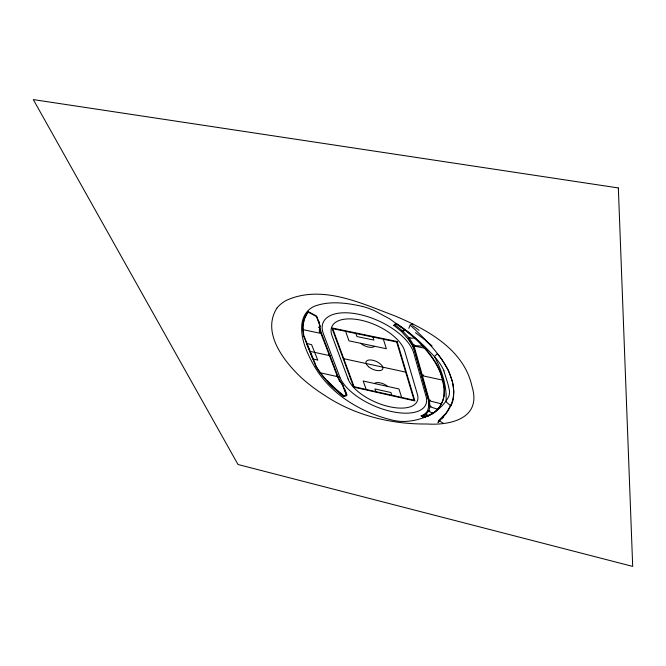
<?xml version="1.0" encoding="UTF-8"?>
<svg xmlns="http://www.w3.org/2000/svg" width="666" height="666" viewBox="0 0 666 666"><rect width="100%" height="100%" fill="white"/><g stroke="black" fill="none" stroke-linecap="round" stroke-linejoin="round"><path stroke-width="1" d="M319.072 321.728L320.329 328.371A51.457 25 24.1 0 0 321.603 333.566L338.12 376.781A48.884 22.569 23.3 0 0 340.676 381.726L343.723 386.513M444.172 395.055L444.222 388.336L442.482 380.344M444.239 395.363L442.565 401.282L440.209 405.994A112.654 52.589 24.6 0 1 437.812 409.29A90.135 42 24 0 1 433.358 413.328L423.792 417.715L421.145 415.884L424.841 414.119L427.622 410.855L428.738 405.994A54.504 25.05 23.4 0 0 428.671 400.849L414.119 349.184L412.62 345.712L414.585 345.404M303.588 321.928L303.729 321.195M443.639 397.902C447.76 372.735 429.137 350.333 411.538 334.698A86.405 41.284 24.3 0 0 396.42 323.559M304.079 319.763L302.972 326.848L303.704 335.256L316.283 366.45C323.26 378.055 332.892 387.828 343.564 396.07L346.745 395.296L342.94 385.281L340.026 381.377A49.992 23.094 23.3 0 1 337.304 376.148L320.754 332.933A52.622 25.591 24.1 0 1 319.422 327.439L319.538 323.726L316.633 316.1L308.416 311.713L307.442 312.945M443.623 398.185C441.891 404.337 438.111 410.048 432.65 413.478M303.879 320.18L307.65 312.529M451.04 404.72L446.237 412.945L438.827 420.413L437.978 422.544L441.358 418.989M428.679 400.849L428.771 400.624A50.208 25.758 -4.3 0 1 428.738 405.994M414.119 349.184L412.67 345.904M408.816 328.313L410.189 325.116L412.87 324.001M305.303 316.45L305.536 316M306.768 313.803L307.051 313.378M277.089 307.867C261.255 332.217 283.583 360.939 301.165 377.53A102.148 48.077 23.8 0 0 309.324 384.482L312.254 386.755A106.169 50.1 23.7 0 0 324.866 395.496C354.861 415.418 390.959 424.334 426.731 423.992C451.365 425.566 481.834 418.098 472.019 386.488C463.986 349.392 427.272 329.612 395.179 316C361.322 303.346 321.786 284.066 286.022 300.516A105.844 50.433 23.9 0 0 277.089 307.867M442.99 417.116C472.619 385.156 433.524 346.503 410.189 325.116M452.855 383.533L453.846 391.633L453.488 397.694A121.995 57.143 24.6 0 1 450.832 406.01L446.004 401.681A217.332 98.784 26.8 0 0 434.465 356.526L437.287 353.629L441.849 359.29L448.351 370.105L452.48 381.843M421.553 375.557L442.432 380.078C439.668 366.941 431.368 355.919 422.61 346.079L412.545 345.554L412.246 345.088A57.234 27.839 24.3 0 0 411.521 343.814L411.13 343.173A55.17 26.856 24.2 0 0 408.932 339.943L401.323 331.368L393.806 325.366L395.196 324.026M432.817 413.062L433.624 412.529M403.23 330.203L401.323 331.368L405.461 330.419L414.627 338.045L407.842 338.245L410.031 337.371M396.437 323.543L394.638 324.567L402.356 330.736L409.016 337.779L413.769 345.171A2.298 1.141 23 0 1 413.927 345.504L429.329 400.366L430.011 406.277L428.812 410.88L425.949 414.235L422.152 416.05L423.959 417.307A84.732 39.51 23.9 0 0 432.684 413.503M393.806 325.366L396.237 323.984A90.193 42.957 24.3 0 1 405.469 330.419M423.151 416.208L426.282 414.727M412.545 345.554L414.518 344.93M421.636 375.349L423.659 375.033M430.436 400.224L428.704 400.449L414.21 348.967M431.077 406.218L428.779 406.352L437.812 409.29M429.853 410.905L427.622 410.855L433.341 413.32M427.147 414.36L424.841 414.119L428.321 416.075M421.145 415.884L423.326 416.242M412.62 345.712L424.467 348.176M307.983 312.013A101.64 49.159 23.2 0 0 302.805 329.603L321.603 333.566L319.205 331.76M343.756 358.691L405.686 372.119M309.823 351.323L330.07 355.719L328.43 354.47M302.805 329.603L303.505 335.664L316.092 366.858L319.98 372.727L338.12 376.781L336.48 375.516M428.621 400.657L441.408 403.846M362.396 306.41C346.586 302.83 329.27 300.499 313.828 306.468C295.587 315.817 301.323 339.943 308.458 354.82A218.698 107.484 20.3 0 0 312.421 362.737C328.488 393.223 359.956 412.337 392.74 420.229A37.304 16.9 23.1 0 0 400.632 421.395C419.172 422.327 440.434 413.153 448.876 396.245A59.074 27.905 23.2 0 0 449.417 390.484L447.977 384.099M308.208 312.138L316.433 316.525L320.246 326.548M438.827 420.413L443.281 423.235M415.492 332.692L426.598 341.1M407.667 331.768L389.568 318.781L374.192 310.547A43.748 21.57 24.3 0 0 362.396 306.41M429.978 344.056L432.076 346.012M327.322 380.644L334.449 387.812L343.739 395.671L346.928 394.888L344.472 388.42M434.432 356.526L424.75 346.545A167.807 76.091 25.1 0 0 407.667 331.768M408.932 339.943L412.246 345.088M319.98 372.727L330.028 384.707L343.381 396.47L346.57 395.696L341.958 383.591M339.502 381.21L339.277 380.869A51.107 23.626 23.3 0 1 339.161 380.694M443.872 370.829L447.752 383.375M345.621 331.368L348.976 340.842L386.347 348.734L383.366 339.227M366.175 389.444L363.186 381.002L398.976 388.961L401.623 397.419M355.902 333.508L356.951 336.555L373.901 340.093L372.91 337.046M375.84 391.616L374.925 388.944L390.942 392.532L391.808 395.213M303.554 332.575L303.48 332.009M434.398 356.526A75.824 36.155 23.7 0 1 443.964 370.837M374.542 346.337A9.199 4.471 24.1 0 1 360.714 343.323M374.425 383.499A8.716 4.013 23.3 0 1 387.612 386.347M414.643 338.045A100.991 47.827 24.5 0 1 422.594 346.079M443.656 416.933A119.281 33.009 -24.4 0 1 442.049 418.806M426.182 341.242A141.766 79.787 6.4 0 1 429.57 344.18M412.595 325.666A204.853 139.086 -7.6 0 1 419.139 330.353M432.85 413.087A84.715 39.527 23.9 0 1 427.78 415.609M425.191 416.541A84.715 39.527 23.9 0 1 424.1 416.874M319.905 332.292A53.788 26.174 24.1 0 1 319.78 331.943M319.214 330.211A53.788 26.174 24.1 0 1 319.122 329.87M318.639 327.505A53.788 26.174 24.1 0 1 318.598 327.181M336.738 376.148A51.107 23.626 23.3 0 1 336.605 375.832M618.339 187.945L33.3 99.592L237.995 464.493L632.7 566.408L618.339 187.945M317.69 359.956L312.878 359.074L306.551 343.406L311.596 344.663L317.69 359.956M397.127 341.508L331.876 327.93L353.671 387.129L414.876 400.907L397.127 341.508M396.661 341.999L332.734 328.679L354.062 386.721L414.102 400.224L396.661 341.999M339.876 377.172L323.451 333.957A49.384 24.001 24.1 0 1 358.924 314.335A49.384 24.001 24.1 0 1 413.752 352.972L426.057 396.378A46.92 21.662 23.3 0 1 391.175 411.446A46.92 21.662 23.3 0 1 339.876 377.172M348.102 379.004L332.051 335.764A39.727 19.306 24.1 0 1 360.639 320.13A39.727 19.306 24.1 0 1 404.712 351.065L417.44 394.455A37.746 17.424 23.3 0 1 389.41 406.701A37.746 17.424 23.3 0 1 348.102 379.004M368.589 366.741A9.091 4.296 23.7 0 0 382.7 369.081A9.091 4.296 23.7 0 0 372.019 360.115A9.091 4.296 23.7 0 0 368.589 366.741"/></g></svg>
